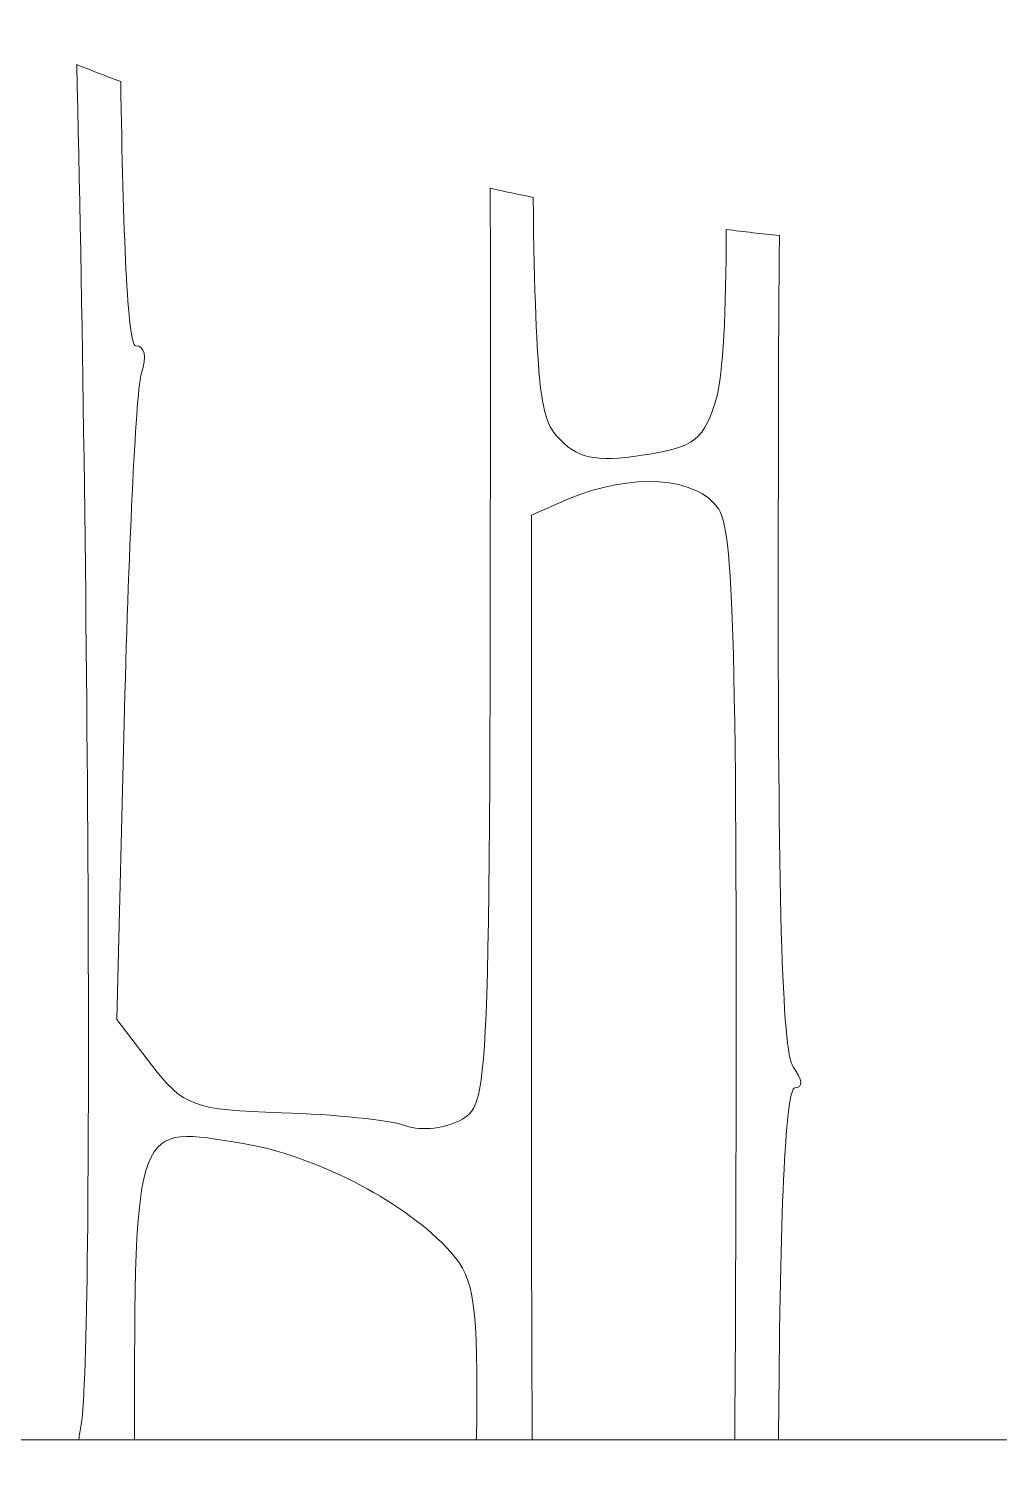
# Model space of a CAD drawing. Header units: centimetres. Extents: x -13.7 to 13.7, y -19.1 to 19.1.
# Drawn here: x -1.063 to -0.374, y -15.298 to -14.281 of the extents above; entities that cross this region are included whole.
import ezdxf

# ---------------------------------------------------------------- set-up
doc = ezdxf.new("R2010")
doc.units = ezdxf.units.CM
doc.header["$MEASUREMENT"] = 0
doc.layers.add('layer 1', color=7, linetype='Continuous')

msp = doc.modelspace()

# ---------------------------------------------------------------- linework, layer by layer
at = {"layer": 'layer 1', "color": 1, "lineweight": 9}
msp.add_open_spline([(-5.59759, -13.3321), (-5.59759, -13.3321), (-2.51529, -11.38302), (-2.51529, -11.38302), (-2.51529, -11.38302), (-2.51529, -11.38302), (0.3625, -11.38302), (0.3625, -11.38302), (0.3625, -11.38302), (0.3625, -11.38302), (0.3625, -11.0831), (0.3625, -11.0831), (0.3625, -11.0831), (0.3625, -11.0831), (-2.03792, -11.08312), (-2.03792, -11.08312), (-2.03792, -11.08312), (-2.03792, -11.08312), (-1.77137, -10.78312), (-1.77137, -10.78312), (-1.77137, -10.78312), (-1.77137, -10.78312), (1.08973, -10.78312), (1.08973, -10.78312), (1.08973, -10.78312), (1.08973, -10.78312), (1.08973, -11.0831), (1.08973, -11.0831), (1.08973, -11.0831), (1.08973, -11.0831), (1.08996, -11.0831), (1.08996, -11.0831), (1.08996, -11.0831), (1.08996, -11.0831), (1.08996, -15.58223), (1.08996, -15.58223), (1.08996, -15.58223), (1.08996, -15.58223), (1.08948, -15.88213), (1.08948, -15.88213), (1.08948, -15.88213), (1.08948, -15.88213), (-1.77958, -15.88213), (-1.77958, -15.88213), (-1.77958, -15.88213), (-1.77958, -15.88213), (-2.04084, -15.58223), (-2.04084, -15.58223), (-2.04084, -15.58223), (-2.04084, -15.58223), (0.36256, -15.58223), (0.36256, -15.58223), (0.36256, -15.58223), (0.36256, -15.58223), (0.36256, -15.28223), (0.36256, -15.28223), (0.36256, -15.28223), (0.36256, -15.28223), (-2.51495, -15.28223), (-2.51495, -15.28223), (-2.51495, -15.28223), (-2.51495, -15.28223), (-5.59759, -13.3321), (-5.59759, -13.3321)], degree=3, knots=[0, 0, 0, 0, 0.0588235, 0.0588235, 0.0588235, 0.0588235, 0.1176471, 0.1176471, 0.1176471, 0.1176471, 0.1764706, 0.1764706, 0.1764706, 0.1764706, 0.2352941, 0.2352941, 0.2352941, 0.2352941, 0.2941176, 0.2941176, 0.2941176, 0.2941176, 0.3529412, 0.3529412, 0.3529412, 0.3529412, 0.4117647, 0.4117647, 0.4117647, 0.4117647, 0.4705882, 0.4705882, 0.4705882, 0.4705882, 0.5294118, 0.5294118, 0.5294118, 0.5294118, 0.5882353, 0.5882353, 0.5882353, 0.5882353, 0.6470588, 0.6470588, 0.6470588, 0.6470588, 0.7058824, 0.7058824, 0.7058824, 0.7058824, 0.7647059, 0.7647059, 0.7647059, 0.7647059, 0.8235294, 0.8235294, 0.8235294, 0.8235294, 0.8823529, 0.8823529, 0.8823529, 0.8823529, 1, 1, 1, 1], dxfattribs=at)
at = {"layer": 'layer 1', "color": 2, "lineweight": 9}
msp.add_open_spline([(-1.02851, -14.30628), (-1.02045, -14.63075), (-1.01631, -15.21518), (-1.02533, -15.27142), (-1.02533, -15.27142), (-1.026, -15.27549), (-1.02656, -15.27873), (-1.02712, -15.28223), (-1.02712, -15.28223), (-1.02712, -15.28223), (-0.9875, -15.28223), (-0.9875, -15.28223), (-0.9875, -15.28223), (-0.98767, -15.05191), (-0.98686, -15.05946), (-0.91046, -15.07198), (-0.91046, -15.07198), (-0.86049, -15.08021), (-0.79915, -15.11145), (-0.76628, -15.14547), (-0.76628, -15.14547), (-0.74682, -15.16557), (-0.74438, -15.17858), (-0.74438, -15.26222), (-0.74438, -15.26222), (-0.74438, -15.26882), (-0.74472, -15.27557), (-0.74486, -15.28223), (-0.74486, -15.28223), (-0.74486, -15.28223), (-0.70516, -15.28223), (-0.70516, -15.28223), (-0.70516, -15.28223), (-0.70533, -15.24057), (-0.70558, -15.20031), (-0.70558, -15.15572), (-0.70558, -15.15572), (-0.70558, -15.15572), (-0.70575, -14.62594), (-0.70575, -14.62594), (-0.70575, -14.62594), (-0.70575, -14.62594), (-0.67986, -14.6148), (-0.67986, -14.6148), (-0.67986, -14.6148), (-0.63503, -14.5956), (-0.58769, -14.5987), (-0.57271, -14.6218), (-0.57271, -14.6218), (-0.56149, -14.63922), (-0.55936, -14.73441), (-0.56075, -15.17517), (-0.56075, -15.17517), (-0.56084, -15.21641), (-0.56123, -15.24342), (-0.5614, -15.28223), (-0.5614, -15.28223), (-0.5614, -15.28223), (-0.53032, -15.28223), (-0.53032, -15.28223), (-0.53032, -15.28223), (-0.53032, -15.28223), (-0.53007, -15.25359), (-0.53007, -15.25359), (-0.53007, -15.25359), (-0.52909, -15.11325), (-0.52495, -15.03253), (-0.51868, -15.03253), (-0.51868, -15.03253), (-0.51266, -15.03253), (-0.51314, -15.02668), (-0.51999, -15.01747), (-0.51999, -15.01747), (-0.5278, -15.00683), (-0.53088, -14.89722), (-0.53049, -14.64459), (-0.53049, -14.64459), (-0.53032, -14.55077), (-0.53041, -14.4821), (-0.5296, -14.42767), (-0.5296, -14.42767), (-0.5422, -14.42636), (-0.5548, -14.4249), (-0.56742, -14.42328), (-0.56742, -14.42328), (-0.56742, -14.48072), (-0.56986, -14.52709), (-0.57417, -14.54215), (-0.57417, -14.54215), (-0.58296, -14.57275), (-0.58948, -14.57787), (-0.62705, -14.58355), (-0.62705, -14.58355), (-0.6609, -14.5886), (-0.67369, -14.58576), (-0.68783, -14.56981), (-0.68783, -14.56981), (-0.69833, -14.55794), (-0.70273, -14.54069), (-0.70452, -14.40049), (-0.70452, -14.40049), (-0.71468, -14.39845), (-0.72487, -14.39626), (-0.73503, -14.39407), (-0.73503, -14.39407), (-0.73495, -14.41009), (-0.73487, -14.42409), (-0.73487, -14.44036), (-0.73487, -14.44036), (-0.73487, -15.03522), (-0.73512, -15.04286), (-0.75472, -15.05465), (-0.75472, -15.05465), (-0.76563, -15.06126), (-0.78369, -15.06336), (-0.79491, -15.05938), (-0.79491, -15.05938), (-0.80606, -15.0554), (-0.84585, -15.05124), (-0.88319, -15.05011), (-0.88319, -15.05011), (-0.9452, -15.0484), (-0.95316, -15.04538), (-0.97555, -15.0161), (-0.97555, -15.0161), (-0.97555, -15.0161), (-1.00002, -14.98396), (-1.00002, -14.98396), (-1.00002, -14.98396), (-1.00002, -14.98396), (-0.99459, -14.76402), (-0.99459, -14.76402), (-0.99459, -14.76402), (-0.99156, -14.64313), (-0.98613, -14.53548), (-0.98255, -14.52498), (-0.98255, -14.52498), (-0.97863, -14.51376), (-0.98034, -14.50578), (-0.98669, -14.50578), (-0.98669, -14.50578), (-0.99238, -14.50578), (-0.99579, -14.42361), (-0.99727, -14.31832), (-0.99727, -14.31832), (-1.00777, -14.31441), (-1.01819, -14.31034), (-1.02851, -14.30628)], degree=3, knots=[0, 0, 0, 0, 0.0263158, 0.0263158, 0.0263158, 0.0263158, 0.0526316, 0.0526316, 0.0526316, 0.0526316, 0.0789474, 0.0789474, 0.0789474, 0.0789474, 0.1052632, 0.1052632, 0.1052632, 0.1052632, 0.1315789, 0.1315789, 0.1315789, 0.1315789, 0.1578947, 0.1578947, 0.1578947, 0.1578947, 0.1842105, 0.1842105, 0.1842105, 0.1842105, 0.2105263, 0.2105263, 0.2105263, 0.2105263, 0.2368421, 0.2368421, 0.2368421, 0.2368421, 0.2631579, 0.2631579, 0.2631579, 0.2631579, 0.2894737, 0.2894737, 0.2894737, 0.2894737, 0.3157895, 0.3157895, 0.3157895, 0.3157895, 0.3421053, 0.3421053, 0.3421053, 0.3421053, 0.3684211, 0.3684211, 0.3684211, 0.3684211, 0.3947368, 0.3947368, 0.3947368, 0.3947368, 0.4210526, 0.4210526, 0.4210526, 0.4210526, 0.4473684, 0.4473684, 0.4473684, 0.4473684, 0.4736842, 0.4736842, 0.4736842, 0.4736842, 0.5, 0.5, 0.5, 0.5, 0.5263158, 0.5263158, 0.5263158, 0.5263158, 0.5526316, 0.5526316, 0.5526316, 0.5526316, 0.5789474, 0.5789474, 0.5789474, 0.5789474, 0.6052632, 0.6052632, 0.6052632, 0.6052632, 0.6315789, 0.6315789, 0.6315789, 0.6315789, 0.6578947, 0.6578947, 0.6578947, 0.6578947, 0.6842105, 0.6842105, 0.6842105, 0.6842105, 0.7105263, 0.7105263, 0.7105263, 0.7105263, 0.7368421, 0.7368421, 0.7368421, 0.7368421, 0.7631579, 0.7631579, 0.7631579, 0.7631579, 0.7894737, 0.7894737, 0.7894737, 0.7894737, 0.8157895, 0.8157895, 0.8157895, 0.8157895, 0.8421053, 0.8421053, 0.8421053, 0.8421053, 0.8684211, 0.8684211, 0.8684211, 0.8684211, 0.8947368, 0.8947368, 0.8947368, 0.8947368, 0.9210526, 0.9210526, 0.9210526, 0.9210526, 0.9473684, 0.9473684, 0.9473684, 0.9473684, 1, 1, 1, 1], dxfattribs=at)

doc.saveas('drawing.dxf')
